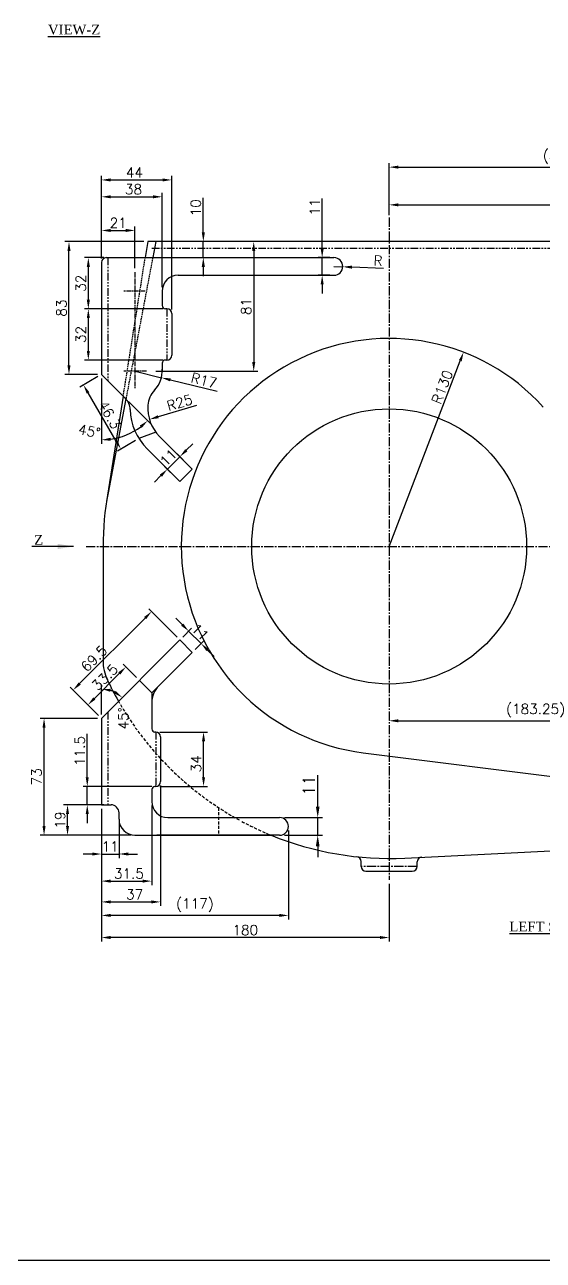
# Model space of a CAD drawing. Header units: millimetres. Extents: x -3508 to 12243, y -3609 to 4092.
# Drawn here: x 3049 to 3373, y -654 to 119 of the extents above; entities that cross this region are included whole.
import ezdxf

# ---------------------------------------------------------------- set-up
doc = ezdxf.new("R2010")
doc.units = ezdxf.units.MM
doc.header["$LTSCALE"] = 0.3
doc.header["$PDSIZE"] = -50
for name, pattern in [('CENTER2', [28.575, 19.05, -3.175, 3.175, -3.175]), ('HIDDEN', [9.525, 6.35, -3.175]), ('HIDDEN2', [4.7625, 3.175, -1.5875]), ('PHANTOM2', [31.75, 15.875, -3.175, 3.175, -3.175, 3.175, -3.175])]:
    doc.linetypes.add(name, pattern=pattern)
for name, color, linetype in [('center', 1, 'CENTER2'), ('CHAIN ...', 8, 'PHANTOM2'), ('h', 4, 'HIDDEN'), ('hidden', 4, 'HIDDEN2')]:
    doc.layers.add(name, color=color, linetype=linetype)
doc.styles.add('ROMANTIC', font='romantic.ttf')
doc.styles.add('rs', font='romans.shx')
doc.styles.get("Standard").update_dxf_attribs({"font": 'romans.shx', "width": 1.2})
doc.dimstyles.new('ISO-25', dxfattribs={"dimscale": 2.5, "dimtxt": 2.5, "dimasz": 2.5, "dimexe": 0.7, "dimexo": 0.625, "dimtad": 1, "dimdec": 3, "dimlfac": -1, "dimzin": 9, "dimdsep": 46, "dimtxsty": 'Standard', "dimcen": 2.5, "dimclrd": 1, "dimclre": 1, "dimclrt": 7, "dimazin": 0, "dimtfac": 0.65, "dimtdec": 3, "dimtmove": 0, "dimatfit": 3, "dimfxl": 0, "dimtolj": 1, "dimarcsym": 0})
doc.dimstyles.new('sarab', dxfattribs={"dimscale": 3, "dimtxt": 2.5, "dimasz": 2.3, "dimexe": 1, "dimexo": 1, "dimtad": 1, "dimdec": 3, "dimdsep": 46, "dimtxsty": 'rs', "dimcen": 0, "dimclrd": 1, "dimclre": 1, "dimclrt": 7, "dimadec": 3, "dimazin": 2, "dimtfac": 1, "dimtdec": 3, "dimtmove": 0, "dimatfit": 3, "dimfxl": 0, "dimarcsym": 0})
doc.dimstyles.new('sarab$4', dxfattribs={"dimscale": 3, "dimtxt": 2.5, "dimasz": 2.3, "dimexe": 1, "dimexo": 1, "dimtad": 1, "dimdec": 3, "dimdsep": 46, "dimtxsty": 'rs', "dimcen": 0, "dimclrd": 1, "dimclre": 1, "dimclrt": 7, "dimadec": 3, "dimazin": 2, "dimtfac": 1, "dimtdec": 3, "dimtmove": 0, "dimatfit": 2, "dimfxl": 0, "dimarcsym": 0})

# ---------------------------------------------------------------- blocks, each defined once
blk = doc.blocks.new('*D171')
at = {"color": 1, "lineweight": -2, "transparency": 16777216}
for p, q in [((3282.29, -316.31), (3454.04, -316.31)), ((3459.79, -311.46), (3459.79, -318.81))]:
    blk.add_line(p, q, dxfattribs=at)
at = {"color": 1, "transparency": 16777216}
for points in [[(3282.29, -315.36), (3282.29, -317.27), (3276.54, -316.31)], [(3454.04, -315.36), (3454.04, -317.27), (3459.79, -316.31)]]:
    blk.add_solid(points, dxfattribs=at)
at = {"layer": 'Defpoints', "color": 0, "transparency": 16777216}
for p in [(3276.54, -316.31), (3459.79, -308.96), (3459.79, -316.31)]:
    blk.add_point(p, dxfattribs=at)
at = {"color": 7, "transparency": 16777216, "insert": (3368.17, -309.99), "char_height": 6.25, "attachment_point": 5, "style": 'rs'}
blk.add_mtext('(183.25)', dxfattribs=at)
blk = doc.blocks.new('*D172')
at = {"color": 1, "lineweight": -2, "transparency": 16777216}
for p, q in [((3276.54, -0.35), (3276.54, 8.65)), ((3525.84, -77.7), (3525.84, 8.65)), ((3282.29, 6.15), (3520.09, 6.15))]:
    blk.add_line(p, q, dxfattribs=at)
at = {"color": 1, "transparency": 16777216}
for points in [[(3282.29, 7.11), (3282.29, 5.19), (3276.54, 6.15)], [(3520.09, 7.11), (3520.09, 5.19), (3525.84, 6.15)]]:
    blk.add_solid(points, dxfattribs=at)
at = {"layer": 'Defpoints', "color": 0, "transparency": 16777216}
for p in [(3525.84, 6.15), (3276.54, -2.85), (3525.84, -80.2)]:
    blk.add_point(p, dxfattribs=at)
at = {"color": 7, "transparency": 16777216, "insert": (3403.49, 12.47), "char_height": 6.25, "attachment_point": 5, "style": 'rs'}
blk.add_mtext('(249.3)', dxfattribs=at)
blk = doc.blocks.new('*D173')
at = {"color": 1, "lineweight": -2, "transparency": 16777216}
for p, q in [((3276.54, 0.66), (3276.54, 32.22)), ((3583.79, -201.98), (3583.79, 32.22)), ((3282.29, 29.72), (3578.04, 29.72))]:
    blk.add_line(p, q, dxfattribs=at)
at = {"color": 1, "transparency": 16777216}
for points in [[(3282.29, 30.68), (3282.29, 28.76), (3276.54, 29.72)], [(3578.04, 30.68), (3578.04, 28.76), (3583.79, 29.72)]]:
    blk.add_solid(points, dxfattribs=at)
at = {"layer": 'Defpoints', "color": 0, "transparency": 16777216}
for p in [(3583.79, 29.72), (3276.54, -1.84), (3583.79, -204.48)]:
    blk.add_point(p, dxfattribs=at)
at = {"color": 7, "transparency": 16777216, "insert": (3391.21, 36.04), "char_height": 6.25, "attachment_point": 5, "style": 'rs'}
blk.add_mtext('(307.25)', dxfattribs=at)
blk = doc.blocks.new('*D182')
at = {"color": 1, "lineweight": -2, "transparency": 16777216}
for p, q in [((3118.49, -289.36), (3110.04, -280.91)), ((3092.15, -302.33), (3107.74, -286.74)), ((3094.77, -313.08), (3086.32, -304.63))]:
    blk.add_line(p, q, dxfattribs=at)
at = {"color": 1, "transparency": 16777216}
for points in [[(3107.06, -286.06), (3108.42, -287.42), (3111.81, -282.67)], [(3091.47, -301.65), (3092.83, -303.01), (3088.08, -306.4)]]:
    blk.add_solid(points, dxfattribs=at)
at = {"layer": 'Defpoints', "color": 0, "transparency": 16777216}
for p in [(3111.81, -282.67), (3120.26, -291.13), (3096.54, -314.85)]:
    blk.add_point(p, dxfattribs=at)
at = {"color": 7, "transparency": 16777216, "insert": (3098.73, -289.12), "char_height": 6.25, "attachment_point": 5, "rotation": 45, "style": 'rs'}
blk.add_mtext('33.5', dxfattribs=at)
blk = doc.blocks.new('*D183')
at = {"color": 1, "lineweight": -2, "transparency": 16777216}
for p, q in [((3143.86, -264), (3126.16, -246.29)), ((3123.86, -252.12), (3082.9, -293.08)), ((3094.77, -313.08), (3077.07, -295.38))]:
    blk.add_line(p, q, dxfattribs=at)
at = {"color": 1, "transparency": 16777216}
for points in [[(3123.18, -251.45), (3124.53, -252.8), (3127.92, -248.06)], [(3082.22, -292.4), (3083.58, -293.76), (3078.83, -297.15)]]:
    blk.add_solid(points, dxfattribs=at)
at = {"layer": 'Defpoints', "color": 0, "transparency": 16777216}
for p in [(3145.63, -265.76), (3078.83, -297.15), (3096.54, -314.85)]:
    blk.add_point(p, dxfattribs=at)
at = {"color": 7, "transparency": 16777216, "insert": (3091.93, -277.42), "char_height": 6.25, "attachment_point": 5, "rotation": 45, "style": 'rs'}
blk.add_mtext('69.5', dxfattribs=at)
blk = doc.blocks.new('*D184')
at = {"color": 1, "lineweight": -2, "transparency": 16777216}
for p, q in [((3094.38, -101.12), (3083.12, -107.71)), ((3105.8, -141.48), (3088.19, -111.41)), ((3117.81, -141.12), (3106.55, -147.71))]:
    blk.add_line(p, q, dxfattribs=at)
at = {"color": 1, "transparency": 16777216}
for points in [[(3089.01, -110.92), (3087.36, -111.89), (3085.28, -106.44)], [(3106.63, -141), (3104.97, -141.97), (3108.7, -146.44)]]:
    blk.add_solid(points, dxfattribs=at)
at = {"layer": 'Defpoints', "color": 0, "transparency": 16777216}
for p in [(3096.54, -99.85), (3085.28, -106.44), (3119.96, -139.85)]:
    blk.add_point(p, dxfattribs=at)
at = {"color": 7, "transparency": 16777216, "insert": (3101.59, -125.03), "char_height": 6.25, "attachment_point": 5, "rotation": 300.35135, "style": 'rs'}
blk.add_mtext('46.3', dxfattribs=at)
blk = doc.blocks.new('*D185')
at = {"color": 1, "lineweight": -2, "transparency": 16777216}
for p, q in [((3117.59, -97.85), (3134.11, -101.88)), ((3139.69, -103.25), (3168.9, -110.38))]:
    blk.add_line(p, q, dxfattribs=at)
at = {"color": 1, "transparency": 16777216}
blk.add_solid([(3139.92, -102.32), (3139.46, -104.18), (3134.11, -101.88)], dxfattribs=at)
at = {"layer": 'Defpoints', "color": 0, "transparency": 16777216}
for p in [(3117.59, -97.85), (3134.11, -101.88)]:
    blk.add_point(p, dxfattribs=at)
at = {"color": 7, "transparency": 16777216, "insert": (3160.69, -103.55), "char_height": 6.25, "attachment_point": 5, "rotation": 346.27658, "style": 'rs'}
blk.add_mtext('R17', dxfattribs=at)
blk = doc.blocks.new('*D186')
at = {"color": 1, "lineweight": -2, "transparency": 16777216}
for p, q in [((3160.28, -11.1), (3160.28, 10.53)), ((3160.28, -26.85), (3160.28, -16.85)), ((3138.11, -26.85), (3162.78, -26.85)), ((3160.28, -32.6), (3160.28, -38.35))]:
    blk.add_line(p, q, dxfattribs=at)
at = {"color": 1, "transparency": 16777216}
for points in [[(3159.32, -11.1), (3161.24, -11.1), (3160.28, -16.85)], [(3159.32, -32.6), (3161.24, -32.6), (3160.28, -26.85)]]:
    blk.add_solid(points, dxfattribs=at)
at = {"layer": 'Defpoints', "color": 0, "transparency": 16777216}
for p in [(3160.28, -16.85), (3135.61, -26.85), (3160.28, -26.85)]:
    blk.add_point(p, dxfattribs=at)
at = {"color": 7, "transparency": 16777216, "insert": (3155.59, 4.36), "char_height": 6.25, "attachment_point": 5, "rotation": 90, "style": 'rs'}
blk.add_mtext('10', dxfattribs=at)
blk = doc.blocks.new('*D187')
at = {"color": 1, "lineweight": -2, "transparency": 16777216}
for p, q in [((3098.04, -26.85), (3085.85, -26.85)), ((3088.35, -32.6), (3088.35, -53.1)), ((3135.04, -58.85), (3085.85, -58.85))]:
    blk.add_line(p, q, dxfattribs=at)
at = {"color": 1, "transparency": 16777216}
for points in [[(3087.39, -32.6), (3089.31, -32.6), (3088.35, -26.85)], [(3087.39, -53.1), (3089.31, -53.1), (3088.35, -58.85)]]:
    blk.add_solid(points, dxfattribs=at)
at = {"layer": 'Defpoints', "color": 0, "transparency": 16777216}
for p in [(3100.54, -26.85), (3088.35, -58.85), (3137.54, -58.85)]:
    blk.add_point(p, dxfattribs=at)
at = {"color": 7, "transparency": 16777216, "insert": (3083.66, -42.85), "char_height": 6.25, "attachment_point": 5, "rotation": 90, "style": 'rs'}
blk.add_mtext('32', dxfattribs=at)
blk = doc.blocks.new('*D188')
at = {"color": 1, "lineweight": -2, "transparency": 16777216}
for p, q in [((3135.04, -58.85), (3085.85, -58.85)), ((3088.35, -64.6), (3088.35, -85.1)), ((3135.04, -90.85), (3085.85, -90.85))]:
    blk.add_line(p, q, dxfattribs=at)
at = {"color": 1, "transparency": 16777216}
for points in [[(3087.39, -64.6), (3089.31, -64.6), (3088.35, -58.85)], [(3087.39, -85.1), (3089.31, -85.1), (3088.35, -90.85)]]:
    blk.add_solid(points, dxfattribs=at)
at = {"layer": 'Defpoints', "color": 0, "transparency": 16777216}
for p in [(3137.54, -58.85), (3088.35, -90.85), (3137.54, -90.85)]:
    blk.add_point(p, dxfattribs=at)
at = {"color": 7, "transparency": 16777216, "insert": (3083.66, -74.85), "char_height": 6.25, "attachment_point": 5, "rotation": 90, "style": 'rs'}
blk.add_mtext('32', dxfattribs=at)
blk = doc.blocks.new('*D189')
at = {"color": 1, "lineweight": -2, "transparency": 16777216}
for p, q in [((3123.04, -16.85), (3073.75, -16.85)), ((3076.25, -94.1), (3076.25, -22.6)), ((3094.04, -99.85), (3073.75, -99.85))]:
    blk.add_line(p, q, dxfattribs=at)
at = {"color": 1, "transparency": 16777216}
for points in [[(3075.29, -22.6), (3077.2, -22.6), (3076.25, -16.85)], [(3075.29, -94.1), (3077.2, -94.1), (3076.25, -99.85)]]:
    blk.add_solid(points, dxfattribs=at)
at = {"layer": 'Defpoints', "color": 0, "transparency": 16777216}
for p in [(3076.25, -16.85), (3125.54, -16.85), (3096.54, -99.85)]:
    blk.add_point(p, dxfattribs=at)
at = {"color": 7, "transparency": 16777216, "insert": (3071.56, -58.35), "char_height": 6.25, "attachment_point": 5, "rotation": 90, "style": 'rs'}
blk.add_mtext('83', dxfattribs=at)
blk = doc.blocks.new('*D190')
at = {"color": 1, "lineweight": -2, "transparency": 16777216}
for p, q in [((3098.04, -368.85), (3072.82, -368.85)), ((3075.32, -382.1), (3075.32, -374.6)), ((3115.04, -387.85), (3072.82, -387.85))]:
    blk.add_line(p, q, dxfattribs=at)
at = {"color": 1, "transparency": 16777216}
for points in [[(3074.37, -374.6), (3076.28, -374.6), (3075.32, -368.85)], [(3074.37, -382.1), (3076.28, -382.1), (3075.32, -387.85)]]:
    blk.add_solid(points, dxfattribs=at)
at = {"layer": 'Defpoints', "color": 0, "transparency": 16777216}
for p in [(3075.32, -368.85), (3100.54, -368.85), (3117.54, -387.85)]:
    blk.add_point(p, dxfattribs=at)
at = {"color": 7, "transparency": 16777216, "insert": (3070.64, -378.35), "char_height": 6.25, "attachment_point": 5, "rotation": 90, "style": 'rs'}
blk.add_mtext('19', dxfattribs=at)
blk = doc.blocks.new('*D191')
at = {"color": 1, "lineweight": -2, "transparency": 16777216}
for p, q in [((3087.67, -351.6), (3087.67, -324.57)), ((3128.04, -357.35), (3085.17, -357.35)), ((3087.67, -368.85), (3087.67, -357.35)), ((3098.04, -368.85), (3085.17, -368.85)), ((3087.67, -374.6), (3087.67, -380.35))]:
    blk.add_line(p, q, dxfattribs=at)
at = {"color": 1, "transparency": 16777216}
for points in [[(3086.71, -351.6), (3088.62, -351.6), (3087.67, -357.35)], [(3086.71, -374.6), (3088.62, -374.6), (3087.67, -368.85)]]:
    blk.add_solid(points, dxfattribs=at)
at = {"layer": 'Defpoints', "color": 0, "transparency": 16777216}
for p in [(3087.67, -357.35), (3130.54, -357.35), (3100.54, -368.85)]:
    blk.add_point(p, dxfattribs=at)
at = {"color": 7, "transparency": 16777216, "insert": (3082.98, -335.21), "char_height": 6.25, "attachment_point": 5, "rotation": 90, "style": 'rs'}
blk.add_mtext('11.5', dxfattribs=at)
blk = doc.blocks.new('*D192')
at = {"color": 1, "lineweight": -2, "transparency": 16777216}
for p, q in [((3133.04, -323.35), (3162.93, -323.35)), ((3160.43, -351.6), (3160.43, -329.1)), ((3133.04, -357.35), (3162.93, -357.35))]:
    blk.add_line(p, q, dxfattribs=at)
at = {"color": 1, "transparency": 16777216}
for points in [[(3159.48, -329.1), (3161.39, -329.1), (3160.43, -323.35)], [(3159.48, -351.6), (3161.39, -351.6), (3160.43, -357.35)]]:
    blk.add_solid(points, dxfattribs=at)
at = {"layer": 'Defpoints', "color": 0, "transparency": 16777216}
for p in [(3130.54, -323.35), (3160.43, -323.35), (3130.54, -357.35)]:
    blk.add_point(p, dxfattribs=at)
at = {"color": 7, "transparency": 16777216, "insert": (3155.75, -343.22), "char_height": 6.25, "attachment_point": 5, "rotation": 90, "style": 'rs'}
blk.add_mtext('34', dxfattribs=at)
blk = doc.blocks.new('*D193')
at = {"color": 1, "lineweight": -2, "transparency": 16777216}
for p, q in [((3094.04, -314.85), (3058.15, -314.85)), ((3060.65, -382.1), (3060.65, -320.6)), ((3115.04, -387.85), (3058.15, -387.85))]:
    blk.add_line(p, q, dxfattribs=at)
at = {"color": 1, "transparency": 16777216}
for points in [[(3059.69, -320.6), (3061.6, -320.6), (3060.65, -314.85)], [(3059.69, -382.1), (3061.6, -382.1), (3060.65, -387.85)]]:
    blk.add_solid(points, dxfattribs=at)
at = {"layer": 'Defpoints', "color": 0, "transparency": 16777216}
for p in [(3060.65, -314.85), (3096.54, -314.85), (3117.54, -387.85)]:
    blk.add_point(p, dxfattribs=at)
at = {"color": 7, "transparency": 16777216, "insert": (3055.96, -351.35), "char_height": 6.25, "attachment_point": 5, "rotation": 90, "style": 'rs'}
blk.add_mtext('73', dxfattribs=at)
blk = doc.blocks.new('*D194')
at = {"color": 1, "lineweight": -2, "transparency": 16777216}
for p, q in [((3128.04, -369.35), (3128.04, -419.03)), ((3096.54, -371.35), (3096.54, -419.03)), ((3102.29, -416.53), (3122.29, -416.53))]:
    blk.add_line(p, q, dxfattribs=at)
at = {"color": 1, "transparency": 16777216}
for points in [[(3102.29, -415.57), (3102.29, -417.49), (3096.54, -416.53)], [(3122.29, -415.57), (3122.29, -417.49), (3128.04, -416.53)]]:
    blk.add_solid(points, dxfattribs=at)
at = {"layer": 'Defpoints', "color": 0, "transparency": 16777216}
for p in [(3096.54, -368.85), (3128.04, -366.85), (3128.04, -416.53)]:
    blk.add_point(p, dxfattribs=at)
at = {"color": 7, "transparency": 16777216, "insert": (3113.75, -411.84), "char_height": 6.25, "attachment_point": 5, "style": 'rs'}
blk.add_mtext('31.5', dxfattribs=at)
blk = doc.blocks.new('*D195')
at = {"color": 1, "lineweight": -2, "transparency": 16777216}
for p, q in [((3133.54, -356.85), (3133.54, -432.02)), ((3096.54, -371.35), (3096.54, -432.02)), ((3102.29, -429.52), (3127.79, -429.52))]:
    blk.add_line(p, q, dxfattribs=at)
at = {"color": 1, "transparency": 16777216}
for points in [[(3102.29, -428.57), (3102.29, -430.48), (3096.54, -429.52)], [(3127.79, -428.57), (3127.79, -430.48), (3133.54, -429.52)]]:
    blk.add_solid(points, dxfattribs=at)
at = {"layer": 'Defpoints', "color": 0, "transparency": 16777216}
for p in [(3133.54, -354.35), (3096.54, -368.85), (3133.54, -429.52)]:
    blk.add_point(p, dxfattribs=at)
at = {"color": 7, "transparency": 16777216, "insert": (3117.35, -424.84), "char_height": 6.25, "attachment_point": 5, "style": 'rs'}
blk.add_mtext('37', dxfattribs=at)
blk = doc.blocks.new('*D196')
at = {"color": 1, "lineweight": -2, "transparency": 16777216}
for p, q in [((3096.54, -375.35), (3096.54, -440.47)), ((3213.54, -384.85), (3213.54, -440.47)), ((3207.79, -437.97), (3102.29, -437.97))]:
    blk.add_line(p, q, dxfattribs=at)
at = {"color": 1, "transparency": 16777216}
for points in [[(3102.29, -437.01), (3102.29, -438.93), (3096.54, -437.97)], [(3207.79, -437.01), (3207.79, -438.93), (3213.54, -437.97)]]:
    blk.add_solid(points, dxfattribs=at)
at = {"layer": 'Defpoints', "color": 0, "transparency": 16777216}
for p in [(3096.54, -372.85), (3213.54, -382.35), (3096.54, -437.97)]:
    blk.add_point(p, dxfattribs=at)
at = {"color": 7, "transparency": 16777216, "insert": (3155.04, -431.65), "char_height": 6.25, "attachment_point": 5, "style": 'rs'}
blk.add_mtext('(117)', dxfattribs=at)
blk = doc.blocks.new('*D197')
at = {"color": 1, "lineweight": -2, "transparency": 16777216}
for p, q in [((3231.85, -369.95), (3231.85, -350.37)), ((3211.04, -376.85), (3234.85, -376.85)), ((3231.85, -387.85), (3231.85, -376.85)), ((3211.04, -387.85), (3234.85, -387.85)), ((3231.85, -394.75), (3231.85, -401.65))]:
    blk.add_line(p, q, dxfattribs=at)
at = {"color": 1, "transparency": 16777216}
for points in [[(3230.7, -369.95), (3233, -369.95), (3231.85, -376.85)], [(3230.7, -394.75), (3233, -394.75), (3231.85, -387.85)]]:
    blk.add_solid(points, dxfattribs=at)
at = {"layer": 'Defpoints', "color": 0, "transparency": 16777216}
for p in [(3208.04, -376.85), (3208.04, -387.85), (3231.85, -387.85)]:
    blk.add_point(p, dxfattribs=at)
at = {"color": 7, "transparency": 16777216, "insert": (3226.22, -356.71), "char_height": 7.5, "attachment_point": 5, "rotation": 90, "style": 'rs'}
blk.add_mtext('11', dxfattribs=at)
blk = doc.blocks.new('*D198')
at = {"color": 1, "lineweight": -2, "transparency": 16777216}
for p, q in [((3096.54, -24.35), (3096.54, 13.69)), ((3102.29, 11.19), (3128.79, 11.19)), ((3134.54, -45.35), (3134.54, 13.69))]:
    blk.add_line(p, q, dxfattribs=at)
at = {"color": 1, "transparency": 16777216}
for points in [[(3102.29, 12.14), (3102.29, 10.23), (3096.54, 11.19)], [(3128.79, 12.14), (3128.79, 10.23), (3134.54, 11.19)]]:
    blk.add_solid(points, dxfattribs=at)
at = {"layer": 'Defpoints', "color": 0, "transparency": 16777216}
for p in [(3134.54, 11.19), (3096.54, -26.85), (3134.54, -47.85)]:
    blk.add_point(p, dxfattribs=at)
at = {"color": 7, "transparency": 16777216, "insert": (3116.6, 15.87), "char_height": 6.25, "attachment_point": 5, "style": 'rs'}
blk.add_mtext('38', dxfattribs=at)
blk = doc.blocks.new('*D199')
at = {"color": 1, "lineweight": -2, "transparency": 16777216}
for p, q in [((3096.54, -24.35), (3096.54, 24.23)), ((3140.54, -59.35), (3140.54, 24.23)), ((3102.29, 21.73), (3134.79, 21.73))]:
    blk.add_line(p, q, dxfattribs=at)
at = {"color": 1, "transparency": 16777216}
for points in [[(3102.29, 22.69), (3102.29, 20.77), (3096.54, 21.73)], [(3134.79, 22.69), (3134.79, 20.77), (3140.54, 21.73)]]:
    blk.add_solid(points, dxfattribs=at)
at = {"layer": 'Defpoints', "color": 0, "transparency": 16777216}
for p in [(3140.54, 21.73), (3096.54, -26.85), (3140.54, -61.85)]:
    blk.add_point(p, dxfattribs=at)
at = {"color": 7, "transparency": 16777216, "insert": (3117.16, 26.42), "char_height": 6.25, "attachment_point": 5, "style": 'rs'}
blk.add_mtext('44', dxfattribs=at)
blk = doc.blocks.new('*D200')
at = {"color": 1, "lineweight": -2, "transparency": 16777216}
for p, q in [((3234.64, -21.1), (3234.64, 10.08)), ((3239.54, -26.85), (3232.14, -26.85)), ((3234.64, -37.85), (3234.64, -26.85)), ((3239.54, -37.85), (3232.14, -37.85)), ((3234.64, -43.6), (3234.64, -49.35))]:
    blk.add_line(p, q, dxfattribs=at)
at = {"color": 1, "transparency": 16777216}
for points in [[(3233.69, -21.1), (3235.6, -21.1), (3234.64, -26.85)], [(3233.69, -43.6), (3235.6, -43.6), (3234.64, -37.85)]]:
    blk.add_solid(points, dxfattribs=at)
at = {"layer": 'Defpoints', "color": 0, "transparency": 16777216}
for p in [(3242.04, -26.85), (3234.64, -37.85), (3242.04, -37.85)]:
    blk.add_point(p, dxfattribs=at)
at = {"color": 7, "transparency": 16777216, "insert": (3229.96, 4.79), "char_height": 6.25, "attachment_point": 5, "rotation": 90, "style": 'rs'}
blk.add_mtext('11', dxfattribs=at)
blk = doc.blocks.new('*D214')
at = {"color": 1, "lineweight": -2, "transparency": 16777216}
for p, q in [((3096.54, -371.35), (3096.54, -454.28)), ((3276.54, -418.19), (3276.54, -454.28)), ((3270.79, -451.78), (3102.29, -451.78))]:
    blk.add_line(p, q, dxfattribs=at)
at = {"color": 1, "transparency": 16777216}
for points in [[(3102.29, -450.82), (3102.29, -452.73), (3096.54, -451.78)], [(3270.79, -450.82), (3270.79, -452.73), (3276.54, -451.78)]]:
    blk.add_solid(points, dxfattribs=at)
at = {"layer": 'Defpoints', "color": 0, "transparency": 16777216}
for p in [(3096.54, -368.85), (3276.54, -415.69), (3096.54, -451.78)]:
    blk.add_point(p, dxfattribs=at)
at = {"color": 7, "transparency": 16777216, "insert": (3186.54, -447.09), "char_height": 6.25, "attachment_point": 5, "style": 'rs'}
blk.add_mtext('180', dxfattribs=at)
blk = doc.blocks.new('*D297')
at = {"color": 1, "lineweight": -2, "transparency": 16777216}
for p, q in [((3242.04, -32.35), (3247.54, -32.56)), ((3273.06, -33.55), (3253.28, -32.79))]:
    blk.add_line(p, q, dxfattribs=at)
at = {"color": 1, "transparency": 16777216}
blk.add_solid([(3253.32, -31.83), (3253.25, -33.75), (3247.54, -32.56)], dxfattribs=at)
at = {"layer": 'Defpoints', "color": 0, "transparency": 16777216}
for p in [(3242.04, -32.35), (3247.54, -32.56)]:
    blk.add_point(p, dxfattribs=at)
at = {"color": 7, "transparency": 16777216, "insert": (3269.59, -28.73), "char_height": 6.25, "attachment_point": 5, "rotation": 357.78167, "style": 'rs'}
blk.add_mtext('R', dxfattribs=at)
blk = doc.blocks.new('*D298')
at = {"color": 1, "lineweight": -2, "transparency": 16777216}
for p, q in [((3096.54, -371.35), (3096.54, -402.09)), ((3107.54, -380.35), (3107.54, -402.09)), ((3090.79, -399.59), (3085.04, -399.59)), ((3096.54, -399.59), (3107.54, -399.59)), ((3113.29, -399.59), (3119.04, -399.59))]:
    blk.add_line(p, q, dxfattribs=at)
at = {"color": 1, "transparency": 16777216}
for points in [[(3090.79, -398.63), (3090.79, -400.55), (3096.54, -399.59)], [(3113.29, -398.63), (3113.29, -400.55), (3107.54, -399.59)]]:
    blk.add_solid(points, dxfattribs=at)
at = {"layer": 'Defpoints', "color": 0, "transparency": 16777216}
for p in [(3096.54, -368.85), (3107.54, -377.85), (3107.54, -399.59)]:
    blk.add_point(p, dxfattribs=at)
at = {"color": 7, "transparency": 16777216, "insert": (3102.04, -394.9), "char_height": 6.25, "attachment_point": 5, "style": 'rs'}
blk.add_mtext('11', dxfattribs=at)
blk = doc.blocks.new('*D299')
at = {"color": 1, "lineweight": -2, "transparency": 16777216}
blk.add_line((3096.54, -312.35), (3096.54, -293.89), dxfattribs=at)
blk.add_arc((3096.54, -314.85), 18.46, 62.91581, 72.08419, dxfattribs=at)
at = {"color": 1, "transparency": 16777216}
for points in [[(3102.07, -298.23), (3102.37, -296.34), (3096.54, -296.39)], [(3105.51, -297.64), (3104.38, -299.19), (3109.6, -301.8)]]:
    blk.add_solid(points, dxfattribs=at)
at = {"layer": 'Defpoints', "color": 0, "transparency": 16777216}
for p in [(3145.63, -265.76), (3101.32, -297.02), (3096.54, -314.85), (3096.54, -314.85), (3096.54, -368.85)]:
    blk.add_point(p, dxfattribs=at)
at = {"color": 7, "transparency": 16777216, "insert": (3110.32, -314.86), "char_height": 6.25, "attachment_point": 5, "rotation": 89.98521, "style": 'rs'}
blk.add_mtext('45°', dxfattribs=at)
blk = doc.blocks.new('*D300')
at = {"color": 1, "lineweight": -2, "transparency": 16777216}
for p, q in [((3147.06, -256.2), (3142.99, -252.14)), ((3147.4, -264), (3152.89, -258.5)), ((3158.9, -268.05), (3151.12, -260.27)), ((3155.17, -271.77), (3160.67, -266.28)), ((3162.97, -272.11), (3167.03, -276.18))]:
    blk.add_line(p, q, dxfattribs=at)
at = {"color": 1, "transparency": 16777216}
for points in [[(3147.73, -255.53), (3146.38, -256.88), (3151.12, -260.27)], [(3163.64, -271.44), (3162.29, -272.79), (3158.9, -268.05)]]:
    blk.add_solid(points, dxfattribs=at)
at = {"layer": 'Defpoints', "color": 0, "transparency": 16777216}
for p in [(3151.12, -260.27), (3145.63, -265.76), (3153.41, -273.54)]:
    blk.add_point(p, dxfattribs=at)
at = {"color": 7, "transparency": 16777216, "insert": (3158.33, -260.84), "char_height": 6.25, "attachment_point": 5, "rotation": 315, "style": 'rs'}
blk.add_mtext('11', dxfattribs=at)
blk = doc.blocks.new('*D301')
at = {"color": 1, "lineweight": -2, "transparency": 16777216}
for p, q in [((3096.54, -102.35), (3096.54, -143.26)), ((3113.39, -116.71), (3127.24, -130.55))]:
    blk.add_line(p, q, dxfattribs=at)
blk.add_arc((3096.54, -99.85), 40.91, 278.05972, 306.94028, dxfattribs=at)
at = {"color": 1, "transparency": 16777216}
for points in [[(3120.5, -131.83), (3121.76, -133.27), (3125.47, -128.78)], [(3102.34, -141.31), (3102.21, -139.4), (3096.54, -140.76)]]:
    blk.add_solid(points, dxfattribs=at)
at = {"layer": 'Defpoints', "color": 0, "transparency": 16777216}
for p in [(3096.54, -29.85), (3096.54, -99.85), (3096.54, -99.85), (3111.63, -114.94), (3117, -135.28)]:
    blk.add_point(p, dxfattribs=at)
at = {"color": 7, "transparency": 16777216, "insert": (3089.01, -135.28), "char_height": 6.25, "attachment_point": 5, "rotation": 348.00067, "style": 'rs'}
blk.add_mtext('45°', dxfattribs=at)
blk = doc.blocks.new('*D302')
at = {"color": 1, "lineweight": -2, "transparency": 16777216}
for p, q in [((3149.66, -147.2), (3153.73, -143.13)), ((3145.6, -151.27), (3137.82, -159.04)), ((3151.64, -157.31), (3143.83, -149.5)), ((3143.86, -165.08), (3136.05, -157.28)), ((3133.75, -163.11), (3129.69, -167.18))]:
    blk.add_line(p, q, dxfattribs=at)
at = {"color": 1, "transparency": 16777216}
for points in [[(3148.99, -146.52), (3150.34, -147.88), (3145.6, -151.27)], [(3133.08, -162.43), (3134.43, -163.79), (3137.82, -159.04)]]:
    blk.add_solid(points, dxfattribs=at)
at = {"layer": 'Defpoints', "color": 0, "transparency": 16777216}
for p in [(3137.82, -159.04), (3153.41, -159.07), (3145.63, -166.85)]:
    blk.add_point(p, dxfattribs=at)
at = {"color": 7, "transparency": 16777216, "insert": (3138.4, -151.84), "char_height": 6.25, "attachment_point": 5, "rotation": 45, "style": 'rs'}
blk.add_mtext('11', dxfattribs=at)
blk = doc.blocks.new('*D303')
at = {"color": 1, "lineweight": -2, "transparency": 16777216}
blk.add_line((3156, -119.24), (3132.08, -126.32), dxfattribs=at)
at = {"color": 1, "transparency": 16777216}
blk.add_solid([(3131.81, -125.4), (3132.35, -127.23), (3126.57, -127.95)], dxfattribs=at)
at = {"layer": 'Defpoints', "color": 0, "transparency": 16777216}
for p in [(3150.54, -120.85), (3126.57, -127.95)]:
    blk.add_point(p, dxfattribs=at)
at = {"color": 7, "transparency": 16777216, "insert": (3145.47, -117.46), "char_height": 6.25, "attachment_point": 5, "rotation": 16.48817, "style": 'rs'}
blk.add_mtext('R25', dxfattribs=at)
blk = doc.blocks.new('*D313')
at = {"color": 1, "lineweight": -2, "transparency": 16777216}
for p, q in [((3232.14, -16.85), (3189.32, -16.85)), ((3191.82, -22.6), (3191.82, -92.1)), ((3130.54, -97.85), (3194.32, -97.85))]:
    blk.add_line(p, q, dxfattribs=at)
at = {"color": 1, "transparency": 16777216}
for points in [[(3190.86, -22.6), (3192.78, -22.6), (3191.82, -16.85)], [(3190.86, -92.1), (3192.78, -92.1), (3191.82, -97.85)]]:
    blk.add_solid(points, dxfattribs=at)
at = {"layer": 'Defpoints', "color": 0, "transparency": 16777216}
for p in [(3234.64, -16.85), (3128.04, -97.85), (3191.82, -97.85)]:
    blk.add_point(p, dxfattribs=at)
at = {"color": 7, "transparency": 16777216, "insert": (3187.13, -57.35), "char_height": 6.25, "attachment_point": 5, "rotation": 90, "style": 'rs'}
blk.add_mtext('81', dxfattribs=at)
blk = doc.blocks.new('*D314')
at = {"color": 1, "lineweight": -2, "transparency": 16777216}
for p, q in [((3096.54, -27.35), (3096.54, -7.35)), ((3117.54, -33.47), (3117.54, -7.35)), ((3102.29, -9.85), (3111.79, -9.85))]:
    blk.add_line(p, q, dxfattribs=at)
at = {"color": 1, "transparency": 16777216}
for points in [[(3102.29, -8.89), (3102.29, -10.81), (3096.54, -9.85)], [(3111.79, -8.89), (3111.79, -10.81), (3117.54, -9.85)]]:
    blk.add_solid(points, dxfattribs=at)
at = {"layer": 'Defpoints', "color": 0, "transparency": 16777216}
for p in [(3117.54, -9.85), (3096.54, -29.85), (3117.54, -35.97)]:
    blk.add_point(p, dxfattribs=at)
at = {"color": 7, "transparency": 16777216, "insert": (3107.04, -5.16), "char_height": 6.25, "attachment_point": 5, "style": 'rs'}
blk.add_mtext('21', dxfattribs=at)
blk = doc.blocks.new('*D1096')
at = {"color": 1, "lineweight": -2, "transparency": 16777216}
blk.add_line((3276.54, -207.35), (3321.03, -91.34), dxfattribs=at)
at = {"color": 1, "transparency": 16777216}
blk.add_solid([(3320.13, -91), (3321.92, -91.68), (3323.09, -85.97)], dxfattribs=at)
at = {"layer": 'Defpoints', "color": 0, "transparency": 16777216}
for p in [(3323.09, -85.97), (3276.54, -207.35)]:
    blk.add_point(p, dxfattribs=at)
at = {"color": 7, "transparency": 16777216, "insert": (3309.73, -107.72), "char_height": 6.25, "attachment_point": 5, "rotation": 69.01888, "style": 'rs'}
blk.add_mtext('R130', dxfattribs=at)

msp = doc.modelspace()

# ---------------------------------------------------------------- linework, layer by layer
for p, q in [((3125.5405, -16.8519), (3123.9531, -26.8519)), ((3687.7204, -16.8519), (3125.5405, -16.8519)), ((3130.5405, -16.8519), (3128.6401, -26.8519)), ((3096.5405, -29.8519), (3096.5405, -99.8519)), ((3099.5405, -26.8519), (3242.0405, -26.8519)), ((3144.5405, -37.8519), (3242.0405, -37.8519)), ((3134.5405, -47.8519), (3134.5405, -56.8519)), ((3137.5405, -58.8519), (3136.5405, -58.8519)), ((3140.5405, -61.8519), (3140.5405, -87.8519)), ((3137.5405, -90.8519), (3136.5405, -90.8519)), ((3096.5405, -99.8519), (3111.6262, -114.9376)), ((3134.5405, -92.8519), (3134.5405, -97.8519)), ((3110.1966, -113.508), (3099.7543, -179.2875)), ((3111.8548, -115.1739), (3100.6881, -173.9318)), ((3130.5405, -135.8519), (3119.9628, -139.8519)), ((3132.8629, -138.5296), (3153.407, -159.0738)), ((3125.0847, -146.3078), (3145.6289, -166.8519)), ((3145.6289, -166.8519), (3153.407, -159.0738)), ((3097.5405, -207.3519), (3097.5405, -278.4575)), ((3096.5405, -314.8519), (3145.6289, -265.7636)), ((3145.6289, -265.7636), (3153.407, -273.5418)), ((3128.0405, -298.9083), (3153.407, -273.5418)), ((3120.2624, -291.1301), (3128.0405, -298.9083)), ((3128.0405, -298.9083), (3128.0405, -321.3519)), ((3096.5405, -314.8519), (3096.5405, -368.8519)), ((3130.5405, -323.3519), (3130.0405, -323.3519)), ((3133.5405, -326.3519), (3133.5405, -354.3519)), ((3260.3578, -336.3408), (3521.348, -369.0841)), ((3128.0405, -359.3519), (3128.0405, -366.8519)), ((3130.5405, -357.3519), (3130.0405, -357.3519)), ((3096.5405, -368.8519), (3102.5405, -368.8519)), ((3096.5405, -368.8519), (3102.5405, -368.8519)), ((3107.5405, -377.8519), (3107.5405, -373.8519)), ((3138.0405, -376.8519), (3208.0405, -376.8519)), ((3286.2727, -402.1089), (3681.7883, -382.3446)), ((3117.5405, -387.8519), (3202.752, -387.8519)), ((3208.0405, -387.8519), (3131.1884, -387.8519)), ((3259.0405, -407.3519), (3259.0405, -404.2769)), ((3294.0405, -407.3519), (3294.0405, -404.5722)), ((3262.0405, -410.3519), (3291.0405, -410.3519)), ((2624.0253, -653.5235), (7977.3716, -653.5235))]:
    msp.add_line(p, q)
msp.add_circle((3276.5405, -207.3519), 86)
for centre, radius, start, end in [((3099.5405, -29.8519), 3, 90, 180), ((3242.0405, -32.3519), 5.5, 270, 90), ((3144.5405, -47.8519), 10, 90, 180), ((3136.5405, -56.8519), 2, 180, 270), ((3137.5405, -61.8519), 3, 0, 90), ((3276.5405, -207.3519), 130, 42.1026494, 262.8491425), ((3136.5405, -92.8519), 2, 90, 180), ((3137.5405, -87.8519), 3, 270, 0), ((3117.5916, -97.8519), 17, 315.8879879, 4.4398486), ((3104.5551, -122.0086), 10, 1.4408672, 45), ((3140.5669, -120.126), 15, 135.8879879, 175.8368174), ((3150.5405, -120.8519), 36, 181.4408672, 225), ((3150.5405, -120.8519), 25, 175.8368174, 225), ((3276.5405, -207.3519), 179, 169.2394611, 180), ((3126.5405, -278.4575), 29, 180, 205.3626844), ((3276.5405, -207.3519), 195, 205.3626844, 209.5984394), ((3143.0405, -305.1215), 15, 135, 180), ((3130.0405, -321.3519), 2, 180, 270), ((3130.5405, -326.3519), 3, 0, 90), ((3130.5405, -354.3519), 3, 270, 0), ((3130.0405, -359.3519), 2, 90, 180), ((3102.5405, -373.8519), 5, 0, 90), ((3138.0405, -366.8519), 10, 180, 270), ((3117.5405, -377.8519), 10, 180, 270), ((3208.0405, -382.3519), 5.5, 270, 90), ((3276.5405, -207.3519), 195, 247.7652155, 272.860746), ((3256.0405, -404.2769), 3, 0, 83.996349), ((3297.0405, -404.5722), 3, 92.860276, 180), ((3262.0405, -407.3519), 3, 180, 270), ((3291.0405, -407.3519), 3, 270, 0)]:
    msp.add_arc(centre, radius, start, end)
at = {"layer": 'center'}
for p, q in [((3276.5405, -1.8372), (3276.5405, -415.6883)), ((3087.0149, -207.3519), (3704.341, -207.3519)), ((3294.0405, -407.3519), (3259.0405, -407.3519))]:
    msp.add_line(p, q, dxfattribs=at)
at = {"layer": 'center', "ltscale": 0.5}
for p, q in [((3117.5405, -35.9659), (3117.5405, -108.6242)), ((3123.9626, -47.8519), (3110.5339, -47.8519)), ((3124.6458, -97.8519), (3110.5339, -97.8519))]:
    msp.add_line(p, q, dxfattribs=at)
at = {"layer": 'CHAIN ...'}
for p, q in [((3128.0405, -20.8519), (3690.5405, -20.8519)), ((3100.5405, -26.8519), (3100.5405, -103.8519)), ((3137.5405, -58.8519), (3137.5405, -90.8519)), ((3100.5405, -310.8519), (3100.5405, -368.8519)), ((3130.5405, -323.3519), (3130.5405, -357.3519))]:
    msp.add_line(p, q, dxfattribs=at)
at = {"layer": 'h'}
msp.add_line((3169.8847, -370.5988), (3169.8847, -387.8519), dxfattribs=at)
for start, end in [(209.5984394, 241.4305804), (241.8043999, 247.7652155)]:
    msp.add_arc((3276.5405, -207.3519), 195, start, end, dxfattribs=at)
at = {"layer": 'hidden'}
for p, q in [((3110.1966, -113.508), (3123.9531, -26.8519)), ((3128.6401, -26.8519), (3111.8548, -115.1739))]:
    msp.add_line(p, q, dxfattribs=at)

# ---------------------------------------------------------------- texts
at = {"style": 'ROMANTIC'}
for s, p in [('%%UVIEW-Z', (3063.0987, 112.6502)), ('Z', (3054.4698, -206.2297)), ('%%ULEFT SIDE VIEW', (3351.7809, -447.987))]:
    msp.add_text(s, height=6.1, dxfattribs=at).set_placement(p)

# ---------------------------------------------------------------- dimensions: what is measured, and where the dimension line sits
for base, p1, p2, picture, middle in [((3583.7905, 29.7205), (3276.5405, -1.8372), (3583.7905, -204.4751), '*D173', (3391.2056, 29.7205)), ((3525.8405, 6.1469), (3276.5405, -2.8525), (3525.8405, -80.197), '*D172', (3403.4937, 6.1469)), ((3459.7905, -316.3147), (3276.5405, -316.3147), (3459.7905, -308.9606), '*D171', (3368.1655, -316.3147)), ((3096.5405, -437.9705), (3213.5405, -382.3519), (3096.5405, -372.8519), '*D196', (3155.0405, -437.9705))]:
    dim = msp.add_linear_dim(base=base, p1=p1, p2=p2, text='(<>)', dimstyle='sarab', override={"dimscale": 2.5, "dimdec": 2, "dimadec": 2, "dimtdec": 2, "dimatfit": 0})
    dim.commit()
    dim.dimension.update_dxf_attribs({"geometry": picture, "text_midpoint": middle, "dimtype": 160})
for base, p1, p2, override, picture, middle in [((3140.5405, 21.7331), (3096.5405, -26.8519), (3140.5405, -61.8519), {"dimscale": 2.5, "dimdec": 2, "dimadec": 2, "dimtdec": 2, "dimatfit": 0}, '*D199', (3117.1614, 21.7331)), ((3134.5405, 11.1863), (3096.5405, -26.8519), (3134.5405, -47.8519), {"dimscale": 2.5, "dimdec": 2, "dimadec": 2, "dimtdec": 2, "dimatfit": 0}, '*D198', (3116.603, 11.1863)), ((3117.5405, -9.8486), (3096.5405, -29.8519), (3117.5405, -35.9659), {"dimscale": 2.5, "dimdec": 2, "dimcen": 2.5, "dimadec": 2, "dimtdec": 2}, '*D314', (3107.0405, -9.8486)), ((3133.5405, -429.5241), (3096.5405, -368.8519), (3133.5405, -354.3519), {"dimscale": 2.5, "dimdec": 2, "dimadec": 2, "dimtdec": 2, "dimatfit": 0}, '*D195', (3117.3468, -429.5241)), ((3107.5405, -399.5878), (3096.5405, -368.8519), (3107.5405, -377.8519), {"dimscale": 2.5, "dimdec": 2, "dimadec": 2, "dimtdec": 2}, '*D298', (3102.0405, -399.5878)), ((3128.0405, -416.5295), (3096.5405, -368.8519), (3128.0405, -366.8519), {"dimscale": 2.5, "dimdec": 2, "dimadec": 2, "dimtdec": 2, "dimatfit": 0}, '*D194', (3113.7487, -416.5295)), ((3096.5405, -451.7766), (3276.5405, -415.6883), (3096.5405, -368.8519), {"dimscale": 2.5, "dimdec": 2, "dimadec": 2, "dimtdec": 2, "dimatfit": 0}, '*D214', (3186.5405, -451.7766))]:
    dim = msp.add_linear_dim(base=base, p1=p1, p2=p2, dimstyle='sarab', override=override)
    dim.commit()
    dim.dimension.update_dxf_attribs({"geometry": picture, "text_midpoint": middle, "dimtype": 160})
for base, p1, p2, angle, override, picture, middle, dimtype in [((3160.2808, -26.8519), (3160.2808, -16.8519), (3135.6116, -26.8519), 90, {"dimscale": 2.5, "dimdec": 2, "dimadec": 2, "dimtdec": 2, "dimatfit": 0}, '*D186', (3160.2808, 4.3588), 160), ((3234.6442, -37.8519), (3242.0405, -26.8519), (3242.0405, -37.8519), 90, {"dimscale": 2.5, "dimdec": 2, "dimadec": 2, "dimtdec": 2, "dimatfit": 0}, '*D200', (3234.6442, 4.794), 160), ((3151.1221, -260.2704), (3153.407, -273.5418), (3145.6289, -265.7636), 135, {"dimscale": 2.5, "dimdec": 2, "dimadec": 2, "dimtdec": 2}, '*D300', (3155.0112, -264.1595), 161), ((3060.6462, -314.8519), (3117.5405, -387.8519), (3096.5405, -314.8519), 90, {"dimscale": 2.5, "dimdec": 2, "dimadec": 2, "dimtdec": 2, "dimatfit": 0}, '*D193', (3060.6462, -351.3519), 160), ((3160.4343, -323.3519), (3130.5405, -357.3519), (3130.5405, -323.3519), 90, {"dimscale": 2.5, "dimdec": 2, "dimadec": 2, "dimtdec": 2, "dimatfit": 0}, '*D192', (3160.4343, -343.2235), 160), ((3087.6664, -357.3519), (3100.5405, -368.8519), (3130.5405, -357.3519), 90, {"dimscale": 2.5, "dimdec": 2, "dimadec": 2, "dimtdec": 2, "dimatfit": 0}, '*D191', (3087.6664, -335.2121), 160), ((3075.3242, -368.8519), (3117.5405, -387.8519), (3100.5405, -368.8519), 90, {"dimscale": 2.5, "dimdec": 2, "dimadec": 2, "dimtdec": 2, "dimatfit": 0}, '*D190', (3075.3242, -378.3519), 160)]:
    dim = msp.add_linear_dim(base=base, p1=p1, p2=p2, angle=angle, dimstyle='sarab', override=override)
    dim.commit()
    dim.dimension.update_dxf_attribs({"geometry": picture, "text_midpoint": middle, "dimtype": dimtype})
for base, p1, p2, override, picture, middle in [((3076.246, -16.8519), (3096.5405, -99.8519), (3125.5405, -16.8519), {"dimscale": 2.5, "dimdec": 2, "dimadec": 2, "dimtdec": 2, "dimatfit": 0}, '*D189', (3071.5585, -58.3519)), ((3191.8222, -97.8519), (3234.6442, -16.8519), (3128.0405, -97.8519), {"dimscale": 2.5, "dimdec": 2, "dimcen": 2.5, "dimadec": 2, "dimtdec": 2}, '*D313', (3187.1347, -57.3519)), ((3088.3511, -58.8519), (3100.5405, -26.8519), (3137.5405, -58.8519), {"dimscale": 2.5, "dimdec": 2, "dimadec": 2, "dimtdec": 2, "dimatfit": 0}, '*D187', (3083.6636, -42.8519)), ((3088.3511, -90.8519), (3137.5405, -58.8519), (3137.5405, -90.8519), {"dimscale": 2.5, "dimdec": 2, "dimadec": 2, "dimtdec": 2, "dimatfit": 0}, '*D188', (3083.6636, -74.8519))]:
    dim = msp.add_linear_dim(base=base, p1=p1, p2=p2, angle=90, dimstyle='sarab', override=override)
    dim.commit()
    dim.dimension.update_dxf_attribs({"geometry": picture, "text_midpoint": middle})
for base, line1, line2, picture, middle in [((3116.9955, -135.281), ((3096.5405, -99.8519), (3111.6262, -114.9376)), ((3096.5405, -29.8519), (3096.5405, -99.8519)), '*D301', (3088.0354, -139.868)), ((3101.3194, -297.0171), ((3096.5405, -314.8519), (3145.6289, -265.7636)), ((3096.5405, -314.8519), (3096.5405, -368.8519)), '*D299', (3115.0045, -314.8567))]:
    dim = msp.add_angular_dim_2l(base=base, line1=line1, line2=line2, dimstyle='sarab', override={"dimscale": 2.5, "dimdec": 2, "dimadec": 2, "dimtdec": 2})
    dim.commit()
    dim.dimension.update_dxf_attribs({"geometry": picture, "text_midpoint": middle, "dimtype": 162})
dim = msp.add_radius_dim(center=(3242.0405, -32.3519), mpoint=(3247.5364, -32.5648), text='R', dimstyle='sarab', override={"dimscale": 2.5, "dimdec": 2, "dimadec": 2, "dimtdec": 2})
dim.commit()
dim.dimension.update_dxf_attribs({"geometry": '*D297', "text_midpoint": (3269.4127, -33.4122), "dimtype": 164})
for center, mpoint, dimstyle, override, picture, middle in [((3276.5405, -207.3519), (3323.0884, -85.9711), 'sarab$4', {"dimscale": 2.5, "dimdec": 2, "dimadec": 2, "dimtdec": 2, "dimatfit": 0}, '*D1096', (3314.1054, -109.3958)), ((3117.5916, -97.8519), (3134.1062, -101.8849), 'sarab', {"dimscale": 2.5, "dimdec": 2, "dimadec": 2, "dimtdec": 2, "dimatfit": 0}, '*D185', (3159.5763, -108.1049)), ((3150.5405, -120.8519), (3126.5686, -127.9474), 'sarab', {"dimscale": 2.5, "dimdec": 2, "dimcen": 2.5, "dimadec": 2, "dimtdec": 2, "dimtmove": 1}, '*D303', (3146.7992, -121.9593))]:
    dim = msp.add_radius_dim(center=center, mpoint=mpoint, dimstyle=dimstyle, override=override)
    dim.commit()
    dim.dimension.update_dxf_attribs({"geometry": picture, "text_midpoint": middle, "dimtype": 164})
for base, p1, p2, angle, text, picture, middle in [((3085.2823, -106.4443), (3119.9628, -139.8519), (3096.5405, -99.8519), 120.3513521, '46.3', '*D184', (3097.5498, -127.3944)), ((3078.8345, -297.1459), (3145.6289, -265.7636), (3096.5405, -314.8519), 225, '69.5', '*D183', (3095.2423, -280.7381)), ((3111.8056, -282.6733), (3096.5405, -314.8519), (3120.2624, -291.1301), 45, '33.5', '*D182', (3102.0398, -292.4391))]:
    dim = msp.add_linear_dim(base=base, p1=p1, p2=p2, angle=angle, text=text, dimstyle='sarab', override={"dimscale": 2.5, "dimdec": 2, "dimadec": 2, "dimtdec": 2, "dimatfit": 0})
    dim.commit()
    dim.dimension.update_dxf_attribs({"geometry": picture, "text_midpoint": middle, "dimtype": 161})
dim = msp.add_aligned_dim(p1=(3153.407, -159.0738), p2=(3145.6289, -166.8519), distance=-11.0425, dimstyle='sarab', override={"dimscale": 2.5, "dimdec": 2, "dimadec": 2, "dimtdec": 2})
dim.commit()
dim.dimension.update_dxf_attribs({"geometry": '*D302', "text_midpoint": (3138.3951, -151.84)})
dim = msp.add_linear_dim(base=(3231.8457, -387.8519), p1=(3208.0405, -376.8519), p2=(3208.0405, -387.8519), angle=90, dimstyle='sarab')
dim.commit()
dim.dimension.update_dxf_attribs({"geometry": '*D197', "text_midpoint": (3231.8457, -356.7127), "dimtype": 160})

# ---------------------------------------------------------------- leaders
msp.add_leader([(3079.0956, -207.3519), (3052.9438, -207.3519)], dimstyle='ISO-25', override={"dimscale": 2, "dimasz": 5})

doc.saveas('drawing.dxf')
